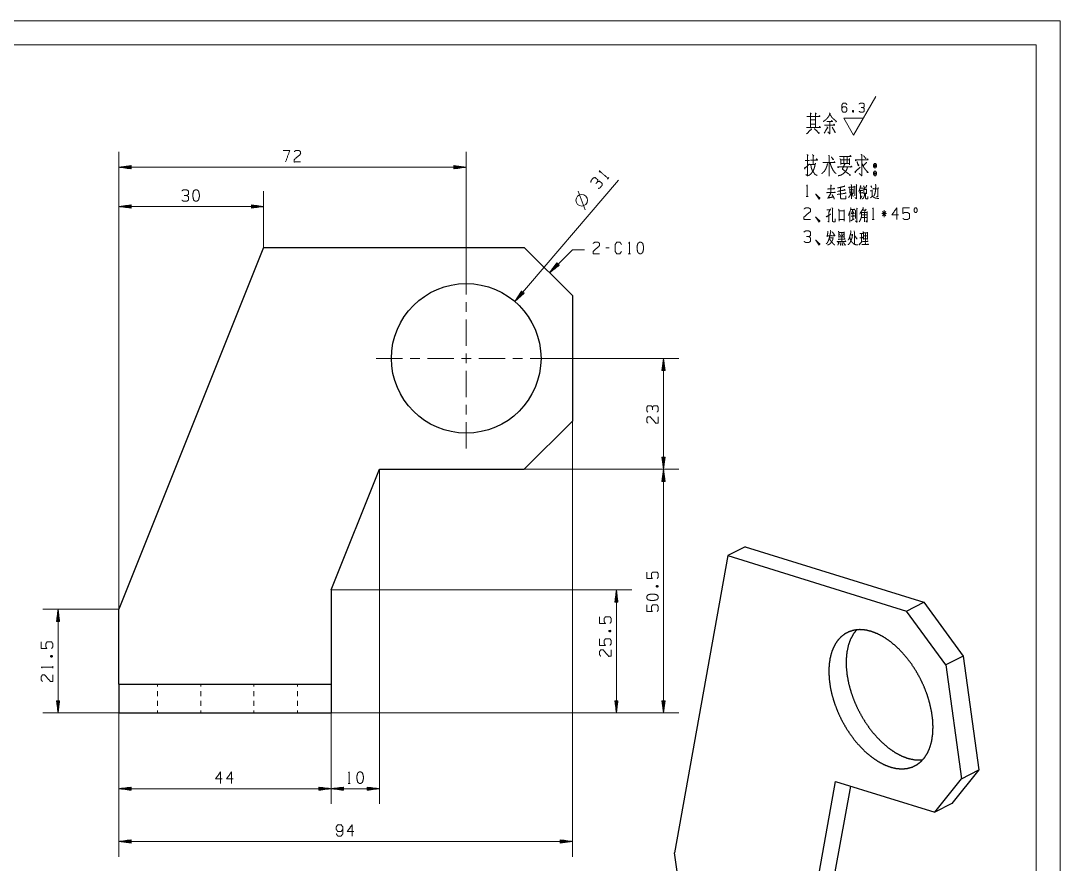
# Model space of a CAD drawing. Header units: millimetres. Extents: x 0 to 420, y 0 to 297.
# Drawn here: x 204.6 to 420, y 122.2 to 297 of the extents above; entities that cross this region are included whole.
import ezdxf

# ---------------------------------------------------------------- set-up
doc = ezdxf.new("R2010")
doc.units = ezdxf.units.MM
doc.layers.add('101', color=7, linetype='Continuous', true_color=0xffffff)

msp = doc.modelspace()

# ---------------------------------------------------------------- linework, layer by layer
at = {"layer": '101', "color": 133, "linetype": 'Continuous', "lineweight": 18}
for p, q in [((420, 297), (0, 297)), ((420, 0), (420, 297)), ((415, 292), (25, 292)), ((415, 5), (415, 292))]:
    msp.add_line(p, q, dxfattribs=at)
at = {"layer": '101', "color": 43, "linetype": 'Continuous', "lineweight": 18}
for p, q in [((377.18, 273.32), (381.79, 281.32)), ((377, 278.41), (377.12, 278.08)), ((375.16, 276.82), (379.2, 276.82)), ((377.18, 273.32), (375.16, 276.82))]:
    msp.add_line(p, q, dxfattribs=at)
at = {"layer": '101', "color": 22, "linetype": 'Continuous', "lineweight": 18}
for p, q in [((224.89, 175.03), (224.89, 269.81)), ((296.89, 245.71), (296.89, 269.81)), ((227.43, 266.97), (224.89, 266.64)), ((224.89, 266.64), (227.43, 266.3)), ((224.89, 266.64), (296.89, 266.64)), ((227.43, 266.66), (225.09, 266.66)), ((227.43, 266.61), (225.09, 266.61)), ((227.43, 266.71), (225.47, 266.71)), ((227.43, 266.56), (225.47, 266.56)), ((227.43, 266.76), (225.86, 266.76)), ((227.43, 266.51), (225.86, 266.51)), ((227.43, 266.81), (226.24, 266.81)), ((227.43, 266.46), (226.24, 266.46)), ((227.43, 266.87), (226.63, 266.87)), ((227.43, 266.41), (226.63, 266.41)), ((227.43, 266.92), (227.02, 266.92)), ((227.43, 266.36), (227.02, 266.36)), ((227.43, 266.97), (227.4, 266.97)), ((227.43, 266.97), (227.4, 266.97)), ((227.43, 266.31), (227.4, 266.31)), ((227.43, 266.31), (227.4, 266.31)), ((227.43, 266.3), (227.43, 266.97)), ((296.89, 266.64), (294.35, 266.97)), ((294.35, 266.97), (294.35, 266.3)), ((294.35, 266.97), (294.38, 266.97)), ((294.35, 266.97), (294.38, 266.97)), ((294.35, 266.92), (294.77, 266.92)), ((294.35, 266.87), (295.16, 266.87)), ((294.35, 266.81), (295.54, 266.81)), ((294.35, 266.76), (295.93, 266.76)), ((294.35, 266.71), (296.31, 266.71)), ((294.35, 266.66), (296.7, 266.66)), ((294.35, 266.3), (296.89, 266.64)), ((294.35, 266.61), (296.7, 266.61)), ((294.35, 266.56), (296.31, 266.56)), ((294.35, 266.51), (295.93, 266.51)), ((294.35, 266.46), (295.54, 266.46)), ((294.35, 266.41), (295.16, 266.41)), ((294.35, 266.36), (294.77, 266.36)), ((294.35, 266.31), (294.38, 266.31)), ((294.35, 266.31), (294.38, 266.31)), ((306.96, 238.82), (328.44, 263.96)), ((224.89, 175.03), (224.89, 261.67)), ((254.89, 250.03), (254.89, 261.67)), ((227.43, 258.83), (224.89, 258.5)), ((227.43, 258.52), (225.09, 258.52)), ((227.43, 258.58), (225.47, 258.58)), ((227.43, 258.63), (225.86, 258.63)), ((227.43, 258.68), (226.24, 258.68)), ((227.43, 258.73), (226.63, 258.73)), ((227.43, 258.78), (227.02, 258.78)), ((227.43, 258.83), (227.4, 258.83)), ((227.43, 258.83), (227.4, 258.83)), ((227.43, 258.16), (227.43, 258.83)), ((252.35, 258.83), (252.38, 258.83)), ((252.35, 258.83), (252.38, 258.83)), ((254.89, 258.5), (252.35, 258.83)), ((252.35, 258.83), (252.35, 258.16)), ((252.35, 258.78), (252.77, 258.78)), ((252.35, 258.73), (253.16, 258.73)), ((252.35, 258.68), (253.54, 258.68)), ((252.35, 258.63), (253.93, 258.63)), ((252.35, 258.58), (254.31, 258.58)), ((252.35, 258.52), (254.7, 258.52)), ((224.89, 258.5), (227.43, 258.16)), ((224.89, 258.5), (254.89, 258.5)), ((227.43, 258.47), (225.09, 258.47)), ((227.43, 258.42), (225.47, 258.42)), ((227.43, 258.37), (225.86, 258.37)), ((227.43, 258.32), (226.24, 258.32)), ((227.43, 258.27), (226.63, 258.27)), ((227.43, 258.22), (227.02, 258.22)), ((227.43, 258.17), (227.4, 258.17)), ((227.43, 258.17), (227.4, 258.17)), ((252.35, 258.16), (254.89, 258.5)), ((252.35, 258.47), (254.7, 258.47)), ((252.35, 258.42), (254.31, 258.42)), ((252.35, 258.37), (253.93, 258.37)), ((252.35, 258.32), (253.54, 258.32)), ((252.35, 258.27), (253.16, 258.27)), ((252.35, 258.22), (252.77, 258.22)), ((252.35, 258.17), (252.38, 258.17)), ((252.35, 258.17), (252.38, 258.17)), ((318.89, 249.53), (314.14, 244.78)), ((318.89, 249.53), (321.43, 249.53)), ((315.7, 246.82), (314.14, 244.78)), ((314.14, 244.78), (316.17, 246.34)), ((315.92, 246.6), (314.26, 244.94)), ((315.96, 246.56), (314.3, 244.9)), ((315.88, 246.63), (314.5, 245.25)), ((315.99, 246.53), (314.6, 245.14)), ((315.85, 246.67), (314.73, 245.56)), ((316.03, 246.49), (314.91, 245.38)), ((315.81, 246.71), (314.97, 245.86)), ((315.78, 246.74), (315.21, 246.17)), ((316.06, 246.45), (315.22, 245.61)), ((315.74, 246.78), (315.44, 246.48)), ((316.1, 246.42), (315.53, 245.85)), ((315.7, 246.81), (315.68, 246.79)), ((315.7, 246.81), (315.68, 246.79)), ((316.17, 246.34), (315.7, 246.82)), ((316.14, 246.38), (315.84, 246.09)), ((316.17, 246.35), (316.15, 246.32)), ((316.17, 246.35), (316.15, 246.32)), ((308.36, 240.97), (306.96, 238.82)), ((306.96, 238.82), (308.87, 240.53)), ((308.59, 240.76), (307.07, 238.98)), ((308.63, 240.73), (307.11, 238.95)), ((308.55, 240.8), (307.28, 239.31)), ((308.67, 240.7), (307.4, 239.21)), ((308.51, 240.83), (307.49, 239.63)), ((308.71, 240.67), (307.68, 239.47)), ((308.48, 240.86), (307.7, 239.96)), ((308.44, 240.9), (307.92, 240.29)), ((308.75, 240.63), (307.97, 239.73)), ((308.4, 240.93), (308.13, 240.61)), ((308.79, 240.6), (308.26, 239.99)), ((308.36, 240.96), (308.34, 240.94)), ((308.36, 240.96), (308.34, 240.94)), ((308.87, 240.53), (308.36, 240.97)), ((308.82, 240.57), (308.55, 240.25)), ((308.86, 240.53), (308.84, 240.51)), ((308.86, 240.53), (308.84, 240.51)), ((315.57, 227.03), (340.95, 227.03)), ((337.77, 227.03), (337.44, 224.49)), ((337.7, 224.49), (337.7, 226.45)), ((337.75, 224.49), (337.75, 226.84)), ((338.11, 224.49), (337.77, 227.03)), ((337.77, 227.03), (337.77, 204.03)), ((337.8, 224.49), (337.8, 226.84)), ((337.85, 224.49), (337.85, 226.45)), ((337.44, 224.49), (337.44, 224.52)), ((337.44, 224.49), (337.44, 224.52)), ((337.44, 224.49), (338.11, 224.49)), ((337.49, 224.49), (337.49, 224.91)), ((337.54, 224.49), (337.54, 225.3)), ((337.6, 224.49), (337.6, 225.68)), ((337.65, 224.49), (337.65, 226.07)), ((337.9, 224.49), (337.9, 226.07)), ((337.95, 224.49), (337.95, 225.68)), ((338, 224.49), (338, 225.3)), ((338.05, 224.49), (338.05, 224.91)), ((338.1, 224.49), (338.1, 224.52)), ((338.1, 224.49), (338.1, 224.52)), ((318.89, 214.03), (318.89, 123.73)), ((337.44, 206.57), (337.77, 204.03)), ((338.11, 206.57), (337.44, 206.57)), ((337.44, 206.57), (337.44, 206.54)), ((337.44, 206.57), (337.44, 206.54)), ((337.49, 206.57), (337.49, 206.15)), ((337.54, 206.57), (337.54, 205.77)), ((337.6, 206.57), (337.6, 205.38)), ((337.65, 206.57), (337.65, 205)), ((337.7, 206.57), (337.7, 204.61)), ((337.75, 206.57), (337.75, 204.23)), ((337.77, 204.03), (338.11, 206.57)), ((337.8, 206.57), (337.8, 204.23)), ((337.85, 206.57), (337.85, 204.61)), ((337.9, 206.57), (337.9, 205)), ((337.95, 206.57), (337.95, 205.38)), ((338, 206.57), (338, 205.77)), ((338.05, 206.57), (338.05, 206.15)), ((338.1, 206.57), (338.1, 206.54)), ((338.1, 206.57), (338.1, 206.54)), ((278.89, 204.03), (278.89, 134.66)), ((308.89, 204.03), (340.95, 204.03)), ((308.89, 204.03), (340.95, 204.03)), ((337.77, 204.03), (337.44, 201.49)), ((337.6, 201.49), (337.6, 202.68)), ((337.65, 201.49), (337.65, 203.07)), ((337.7, 201.49), (337.7, 203.45)), ((337.75, 201.49), (337.75, 203.84)), ((337.77, 153.53), (337.77, 204.03)), ((338.11, 201.49), (337.77, 204.03)), ((337.8, 201.49), (337.8, 203.84)), ((337.85, 201.49), (337.85, 203.45)), ((337.9, 201.49), (337.9, 203.07)), ((337.95, 201.49), (337.95, 202.68)), ((337.44, 201.49), (337.44, 201.52)), ((337.44, 201.49), (337.44, 201.52)), ((337.44, 201.49), (338.11, 201.49)), ((337.49, 201.49), (337.49, 201.91)), ((337.54, 201.49), (337.54, 202.3)), ((338, 201.49), (338, 202.3)), ((338.05, 201.49), (338.05, 201.91)), ((338.1, 201.49), (338.1, 201.52)), ((338.1, 201.49), (338.1, 201.52)), ((268.89, 179.03), (331.18, 179.03)), ((328.01, 179.03), (327.67, 176.49)), ((327.98, 176.49), (327.98, 178.84)), ((328.34, 176.49), (328.01, 179.03)), ((328.01, 179.03), (328.01, 153.53)), ((328.03, 176.49), (328.03, 178.84)), ((327.73, 176.49), (327.73, 176.91)), ((327.78, 176.49), (327.78, 177.3)), ((327.83, 176.49), (327.83, 177.68)), ((327.88, 176.49), (327.88, 178.07)), ((327.93, 176.49), (327.93, 178.45)), ((328.08, 176.49), (328.08, 178.45)), ((328.14, 176.49), (328.14, 178.07)), ((328.19, 176.49), (328.19, 177.68)), ((328.24, 176.49), (328.24, 177.3)), ((328.29, 176.49), (328.29, 176.91)), ((224.89, 175.03), (209.1, 175.03)), ((212.28, 175.03), (211.94, 172.49)), ((212.25, 172.49), (212.25, 174.84)), ((212.28, 175.03), (212.28, 153.53)), ((212.61, 172.49), (212.28, 175.03)), ((212.3, 172.49), (212.3, 174.84)), ((327.67, 176.49), (328.34, 176.49)), ((327.68, 176.49), (327.68, 176.52)), ((327.68, 176.49), (327.68, 176.52)), ((328.34, 176.49), (328.34, 176.52)), ((328.34, 176.49), (328.34, 176.52)), ((211.94, 172.49), (212.61, 172.49)), ((211.95, 172.49), (211.95, 172.52)), ((211.95, 172.49), (211.95, 172.52)), ((212, 172.49), (212, 172.91)), ((212.05, 172.49), (212.05, 173.3)), ((212.1, 172.49), (212.1, 173.68)), ((212.15, 172.49), (212.15, 174.07)), ((212.2, 172.49), (212.2, 174.45)), ((212.35, 172.49), (212.35, 174.45)), ((212.4, 172.49), (212.4, 174.07)), ((212.45, 172.49), (212.45, 173.68)), ((212.5, 172.49), (212.5, 173.3)), ((212.56, 172.49), (212.56, 172.91)), ((212.61, 172.49), (212.61, 172.52)), ((212.61, 172.49), (212.61, 172.52)), ((224.89, 164.53), (224.89, 134.66)), ((224.89, 164.53), (224.89, 123.73)), ((268.89, 164.53), (268.89, 134.66)), ((268.89, 164.53), (268.89, 134.66)), ((212.61, 156.07), (211.94, 156.07)), ((211.94, 156.07), (212.28, 153.53)), ((211.95, 156.07), (211.95, 156.04)), ((211.95, 156.07), (211.95, 156.04)), ((212, 156.07), (212, 155.65)), ((212.05, 156.07), (212.05, 155.27)), ((212.1, 156.07), (212.1, 154.88)), ((212.15, 156.07), (212.15, 154.5)), ((212.2, 156.07), (212.2, 154.11)), ((212.25, 156.07), (212.25, 153.73)), ((212.28, 153.53), (212.61, 156.07)), ((212.3, 156.07), (212.3, 153.73)), ((212.35, 156.07), (212.35, 154.11)), ((212.4, 156.07), (212.4, 154.5)), ((212.45, 156.07), (212.45, 154.88)), ((212.5, 156.07), (212.5, 155.27)), ((212.56, 156.07), (212.56, 155.65)), ((212.61, 156.07), (212.61, 156.04)), ((212.61, 156.07), (212.61, 156.04)), ((328.34, 156.07), (327.67, 156.07)), ((327.67, 156.07), (328.01, 153.53)), ((327.68, 156.07), (327.68, 156.04)), ((327.68, 156.07), (327.68, 156.04)), ((327.73, 156.07), (327.73, 155.65)), ((327.78, 156.07), (327.78, 155.27)), ((327.83, 156.07), (327.83, 154.88)), ((327.88, 156.07), (327.88, 154.5)), ((327.93, 156.07), (327.93, 154.11)), ((327.98, 156.07), (327.98, 153.73)), ((328.01, 153.53), (328.34, 156.07)), ((328.03, 156.07), (328.03, 153.73)), ((328.08, 156.07), (328.08, 154.11)), ((328.14, 156.07), (328.14, 154.5)), ((328.19, 156.07), (328.19, 154.88)), ((328.24, 156.07), (328.24, 155.27)), ((328.29, 156.07), (328.29, 155.65)), ((328.34, 156.07), (328.34, 156.04)), ((328.34, 156.07), (328.34, 156.04)), ((338.11, 156.07), (337.44, 156.07)), ((337.44, 156.07), (337.77, 153.53)), ((337.44, 156.07), (337.44, 156.04)), ((337.44, 156.07), (337.44, 156.04)), ((337.49, 156.07), (337.49, 155.65)), ((337.54, 156.07), (337.54, 155.27)), ((337.6, 156.07), (337.6, 154.88)), ((337.65, 156.07), (337.65, 154.5)), ((337.7, 156.07), (337.7, 154.11)), ((337.75, 156.07), (337.75, 153.73)), ((337.77, 153.53), (338.11, 156.07)), ((337.8, 156.07), (337.8, 153.73)), ((337.85, 156.07), (337.85, 154.11)), ((337.9, 156.07), (337.9, 154.5)), ((337.95, 156.07), (337.95, 154.88)), ((338, 156.07), (338, 155.27)), ((338.05, 156.07), (338.05, 155.65)), ((338.1, 156.07), (338.1, 156.04)), ((338.1, 156.07), (338.1, 156.04)), ((224.89, 153.53), (209.1, 153.53)), ((268.89, 153.53), (340.95, 153.53)), ((268.89, 153.53), (331.18, 153.53)), ((227.43, 138.17), (224.89, 137.83)), ((227.43, 137.91), (225.47, 137.91)), ((227.43, 137.96), (225.86, 137.96)), ((227.43, 138.01), (226.24, 138.01)), ((227.43, 138.06), (226.63, 138.06)), ((227.43, 138.11), (227.02, 138.11)), ((227.43, 138.16), (227.4, 138.16)), ((227.43, 138.16), (227.4, 138.16)), ((227.43, 137.5), (227.43, 138.17)), ((268.89, 137.83), (266.35, 138.17)), ((266.35, 138.17), (266.35, 137.5)), ((266.35, 138.16), (266.38, 138.16)), ((266.35, 138.16), (266.38, 138.16)), ((266.35, 138.11), (266.77, 138.11)), ((266.35, 138.06), (267.16, 138.06)), ((266.35, 138.01), (267.54, 138.01)), ((266.35, 137.96), (267.93, 137.96)), ((266.35, 137.91), (268.31, 137.91)), ((271.43, 138.17), (268.89, 137.83)), ((271.43, 137.91), (269.47, 137.91)), ((271.43, 137.96), (269.86, 137.96)), ((271.43, 138.01), (270.24, 138.01)), ((271.43, 138.06), (270.63, 138.06)), ((271.43, 138.11), (271.02, 138.11)), ((271.43, 138.16), (271.4, 138.16)), ((271.43, 138.16), (271.4, 138.16)), ((271.43, 137.5), (271.43, 138.17)), ((276.35, 138.17), (276.35, 137.5)), ((278.89, 137.83), (276.35, 138.17)), ((276.35, 138.16), (276.38, 138.16)), ((276.35, 138.16), (276.38, 138.16)), ((276.35, 138.11), (276.77, 138.11)), ((276.35, 138.06), (277.16, 138.06)), ((276.35, 138.01), (277.54, 138.01)), ((276.35, 137.96), (277.93, 137.96)), ((276.35, 137.91), (278.31, 137.91)), ((224.89, 137.83), (227.43, 137.5)), ((224.89, 137.83), (268.89, 137.83)), ((227.43, 137.86), (225.09, 137.86)), ((227.43, 137.81), (225.09, 137.81)), ((227.43, 137.76), (225.47, 137.76)), ((227.43, 137.71), (225.86, 137.71)), ((227.43, 137.66), (226.24, 137.66)), ((227.43, 137.6), (226.63, 137.6)), ((227.43, 137.55), (227.02, 137.55)), ((227.43, 137.5), (227.4, 137.5)), ((227.43, 137.5), (227.4, 137.5)), ((266.35, 137.86), (268.7, 137.86)), ((266.35, 137.5), (268.89, 137.83)), ((266.35, 137.81), (268.7, 137.81)), ((266.35, 137.76), (268.31, 137.76)), ((266.35, 137.71), (267.93, 137.71)), ((266.35, 137.66), (267.54, 137.66)), ((266.35, 137.6), (267.16, 137.6)), ((266.35, 137.55), (266.77, 137.55)), ((266.35, 137.5), (266.38, 137.5)), ((266.35, 137.5), (266.38, 137.5)), ((268.89, 137.83), (278.89, 137.83)), ((268.89, 137.83), (271.43, 137.5)), ((271.43, 137.86), (269.09, 137.86)), ((271.43, 137.81), (269.09, 137.81)), ((271.43, 137.76), (269.47, 137.76)), ((271.43, 137.71), (269.86, 137.71)), ((271.43, 137.66), (270.24, 137.66)), ((271.43, 137.6), (270.63, 137.6)), ((271.43, 137.55), (271.02, 137.55)), ((271.43, 137.5), (271.4, 137.5)), ((271.43, 137.5), (271.4, 137.5)), ((276.35, 137.86), (278.7, 137.86)), ((276.35, 137.5), (278.89, 137.83)), ((276.35, 137.81), (278.7, 137.81)), ((276.35, 137.76), (278.31, 137.76)), ((276.35, 137.71), (277.93, 137.71)), ((276.35, 137.66), (277.54, 137.66)), ((276.35, 137.6), (277.16, 137.6)), ((276.35, 137.55), (276.77, 137.55)), ((276.35, 137.5), (276.38, 137.5)), ((276.35, 137.5), (276.38, 137.5)), ((227.43, 127.24), (224.89, 126.91)), ((227.43, 127.13), (226.63, 127.13)), ((227.43, 127.19), (227.02, 127.19)), ((227.43, 127.24), (227.4, 127.24)), ((227.43, 127.24), (227.4, 127.24)), ((227.43, 126.57), (227.43, 127.24)), ((318.89, 126.91), (316.35, 127.24)), ((316.35, 127.24), (316.38, 127.24)), ((316.35, 127.24), (316.35, 126.57)), ((316.35, 127.24), (316.38, 127.24)), ((316.35, 127.19), (316.77, 127.19)), ((316.35, 127.13), (317.16, 127.13)), ((224.89, 126.91), (227.43, 126.57)), ((318.89, 126.91), (224.89, 126.91)), ((227.43, 126.93), (225.09, 126.93)), ((227.43, 126.88), (225.09, 126.88)), ((227.43, 126.98), (225.47, 126.98)), ((227.43, 126.83), (225.47, 126.83)), ((227.43, 127.03), (225.86, 127.03)), ((227.43, 126.78), (225.86, 126.78)), ((227.43, 127.08), (226.24, 127.08)), ((227.43, 126.73), (226.24, 126.73)), ((227.43, 126.68), (226.63, 126.68)), ((227.43, 126.63), (227.02, 126.63)), ((227.43, 126.58), (227.4, 126.58)), ((227.43, 126.58), (227.4, 126.58)), ((316.35, 127.08), (317.54, 127.08)), ((316.35, 127.03), (317.93, 127.03)), ((316.35, 126.98), (318.31, 126.98)), ((316.35, 126.93), (318.7, 126.93)), ((316.35, 126.57), (318.89, 126.91)), ((316.35, 126.88), (318.7, 126.88)), ((316.35, 126.83), (318.31, 126.83)), ((316.35, 126.78), (317.93, 126.78)), ((316.35, 126.73), (317.54, 126.73)), ((316.35, 126.68), (317.16, 126.68)), ((316.35, 126.63), (316.77, 126.63)), ((316.35, 126.58), (316.38, 126.58)), ((316.35, 126.58), (316.38, 126.58))]:
    msp.add_line(p, q, dxfattribs=at)
at = {"layer": '101', "color": 72, "linetype": 'Continuous', "lineweight": 18}
for p, q in [((367.15, 268.03), (368.05, 268.03)), ((368.05, 267.24), (369.19, 267.24)), ((326.15, 264.18), (326.42, 264.5)), ((377.72, 263.04), (377.86, 262.89)), ((321.55, 257.81), (320.07, 261.7)), ((376.43, 261.99), (377.1, 262.01)), ((376.79, 261.36), (377.1, 260.59)), ((377.39, 262.69), (377.53, 262.54)), ((377.44, 262.59), (377.44, 260.71)), ((380.61, 261.74), (380.93, 261.74)), ((380.76, 262.81), (380.97, 262.41)), ((367.36, 260.59), (367.79, 260.59)), ((376.43, 257.43), (376.43, 255.25)), ((377, 257.05), (377, 255.78)), ((377.12, 257.48), (377.3, 256.98)), ((377.76, 258.15), (378.01, 258.08)), ((378.87, 256.75), (379.96, 256.75)), ((378.97, 257.73), (379.66, 257.73)), ((379.75, 257.93), (379.42, 257.45)), ((384, 257.03), (383, 257.03)), ((383.83, 257.5), (383.17, 256.55)), ((383.17, 257.5), (383.84, 256.55)), ((383.49, 256.3), (383.49, 257.73)), ((376.63, 255.53), (377.28, 255.95)), ((378.83, 256.2), (379.95, 256.2)), ((381.02, 255.83), (381.44, 255.83)), ((374.16, 253.11), (375.25, 253.11)), ((374.17, 252.21), (375.25, 252.21)), ((374.24, 252.84), (374.44, 252.41)), ((374.72, 253.01), (374.72, 251.26)), ((375.07, 252.84), (374.9, 252.41)), ((375.25, 253.24), (375.25, 252.01)), ((376.5, 252.61), (376.93, 252.61)), ((378.78, 252.89), (378.78, 251.06)), ((379.22, 252.41), (380, 252.41)), ((326.48, 249.92), (325.81, 249.92)), ((372.21, 251.99), (372.89, 251.99)), ((330.48, 248.72), (330.91, 248.72)), ((336.23, 179.7), (336.66, 179.86)), ((326.47, 170.42), (326.89, 170.58)), ((210.73, 165.2), (211.16, 165.36)), ((211.18, 162.8), (211.18, 163.23)), ((272.41, 138.93), (272.84, 138.93))]:
    msp.add_line(p, q, dxfattribs=at)
at = {"layer": '101', "color": 252, "linetype": 'Continuous', "lineweight": 25}
for p, q in [((254.89, 250.03), (224.89, 175.03)), ((254.89, 250.03), (308.89, 250.03)), ((318.89, 240.03), (308.89, 250.03)), ((318.89, 240.03), (318.89, 214.03)), ((308.89, 204.03), (318.89, 214.03)), ((268.89, 179.03), (278.89, 204.03)), ((278.89, 204.03), (308.89, 204.03)), ((354.72, 187.98), (351.14, 186.16)), ((354.72, 187.98), (391.73, 176.48)), ((351.14, 186.16), (340.08, 124.54)), ((351.14, 186.16), (388.15, 174.66)), ((268.89, 179.03), (268.89, 164.53)), ((224.89, 164.53), (224.89, 175.03)), ((388.15, 174.66), (391.73, 176.48)), ((396.27, 163.47), (388.15, 174.66)), ((391.73, 176.48), (399.86, 165.29)), ((399.86, 165.29), (396.27, 163.47)), ((399.86, 165.29), (403.16, 141.71)), ((396.27, 163.47), (399.57, 139.89)), ((224.89, 159.53), (224.89, 153.53)), ((224.89, 159.53), (268.89, 159.53)), ((268.89, 159.53), (268.89, 153.53)), ((224.89, 153.53), (268.89, 153.53)), ((403.16, 141.71), (397.57, 134.77)), ((399.57, 139.89), (403.16, 141.71)), ((369.74, 118.8), (373.42, 139.34)), ((376.51, 138.38), (373.32, 120.62)), ((373.42, 139.34), (393.98, 132.95)), ((393.98, 132.95), (399.57, 139.89)), ((397.57, 134.77), (393.98, 132.95)), ((341.42, 115.02), (340.08, 124.54))]:
    msp.add_line(p, q, dxfattribs=at)
at = {"layer": '101', "color": 151, "linetype": 'Continuous', "lineweight": 18}
for p, q in [((296.89, 240.26), (296.89, 245.71)), ((296.89, 236.66), (296.89, 238.67)), ((296.89, 229.62), (296.89, 235.07)), ((283.67, 227.03), (278.22, 227.03)), ((287.26, 227.03), (285.26, 227.03)), ((294.3, 227.03), (288.85, 227.03)), ((295.89, 227.03), (297.9, 227.03)), ((296.89, 226.03), (296.89, 228.04)), ((299.48, 227.03), (304.94, 227.03)), ((306.52, 227.03), (308.53, 227.03)), ((310.12, 227.03), (315.57, 227.03)), ((296.89, 224.44), (296.89, 218.99)), ((296.89, 217.4), (296.89, 215.4)), ((296.89, 213.81), (296.89, 208.36))]:
    msp.add_line(p, q, dxfattribs=at)
at = {"layer": '101', "color": 53, "linetype": 'Continuous', "lineweight": 18}
for p, q in [((232.89, 159.53), (232.89, 159.03)), ((241.89, 159.53), (241.89, 159.03)), ((252.89, 159.53), (252.89, 159.03)), ((261.89, 159.53), (261.89, 159.03)), ((232.89, 158.03), (232.89, 157.03)), ((241.89, 158.03), (241.89, 157.03)), ((252.89, 158.03), (252.89, 157.03)), ((261.89, 158.03), (261.89, 157.03)), ((232.89, 156.03), (232.89, 155.03)), ((241.89, 156.03), (241.89, 155.03)), ((252.89, 156.03), (252.89, 155.03)), ((261.89, 156.03), (261.89, 155.03)), ((232.89, 154.03), (232.89, 153.53)), ((241.89, 154.03), (241.89, 153.53)), ((252.89, 154.03), (252.89, 153.53)), ((261.89, 154.03), (261.89, 153.53))]:
    msp.add_line(p, q, dxfattribs=at)
at = {"layer": '101', "color": 72, "linetype": 'Continuous', "lineweight": 18}
msp.add_circle((320.82, 259.79), 1.2, dxfattribs=at)
at = {"layer": '101', "color": 252, "linetype": 'Continuous', "lineweight": 25}
msp.add_circle((296.89, 227.03), 15.5, dxfattribs=at)
at = {"layer": '101', "color": 72, "linetype": 'Continuous', "lineweight": 18}
for points, knots in [([(368.22, 277.89), (368.4, 277.74), (368.24, 277.59), (368.24, 277.89), (368.24, 274.89), (368.24, 277.17), (367.47, 277.17), (370.2, 277.17), (369.28, 277.17), (369.28, 277.85), (369.28, 274.89), (369.28, 276.46), (368.22, 276.46), (368.22, 275.6), (369.28, 275.6), (369.28, 274.89), (367.42, 274.89), (370.28, 274.89), (370.15, 275.07), (370.02, 274.89)], [0, 0, 0.009718, 0.01862, 0.030836, 0.152989, 0.24613, 0.277436, 0.388627, 0.42641, 0.453895, 0.57452, 0.63865, 0.681832, 0.71695, 0.760132, 0.789143, 0.86471, 0.981299, 0.99065, 1, 1]), ([(369.3, 277.66), (369.44, 277.77), (369.28, 277.89)], [0, 0, 0.471558, 1, 1]), ([(369.97, 277.17), (370.1, 277.36), (370.18, 277.17)], [0, 0, 0.52994, 1, 1]), ([(372.19, 277.89), (372.35, 277.74), (372.27, 277.77), (372.11, 277.32), (371.84, 276.95), (371.52, 276.61), (371.23, 276.35), (370.86, 276.12)], [0, 0, 0.08631, 0.121021, 0.309424, 0.490702, 0.673781, 0.828672, 1, 1]), ([(371.63, 276.12), (372.82, 276.12), (372.64, 276.31), (372.51, 276.12)], [0, 0, 0.707412, 0.863837, 1, 1]), ([(372.24, 276.12), (372.24, 273.54), (371.87, 273.95)], [0, 0, 0.823414, 1, 1]), ([(372.24, 277.66), (372.45, 277.36), (372.64, 276.99), (373.01, 276.65), (373.46, 276.27), (373.59, 276.16), (373.62, 276.16), (373.51, 276.01)], [0, 0, 0.162721, 0.348034, 0.570221, 0.829896, 0.906903, 0.918639, 1, 1]), ([(368.35, 274.66), (368.45, 274.47), (368.43, 274.55), (367.42, 273.54)], [0, 0, 0.125, 0.171154, 1, 1]), ([(369.04, 274.66), (370.02, 273.69), (370.02, 273.87), (369.97, 273.54)], [0, 0, 0.723289, 0.821345, 1, 1]), ([(371.63, 275.04), (371.87, 274.77), (371.82, 274.89), (371.07, 273.72)], [0, 0, 0.19089, 0.25782, 1, 1]), ([(371.15, 275.37), (373.25, 275.37), (373.12, 275.6), (372.98, 275.3)], [0, 0, 0.780476, 0.87779, 1, 1]), ([(372.74, 274.96), (373.35, 273.87), (373.38, 274.02), (373.33, 273.8)], [0, 0, 0.764773, 0.85821, 1, 1]), ([(259.45, 267.73), (260.3, 270.1), (258.95, 270.1)], [0, 0, 0.652472, 1, 1]), ([(261.23, 269.88), (261.55, 270.1), (262.24, 270.1), (262.57, 269.88), (262.57, 269.4), (261.21, 268.2), (261.23, 267.73), (262.57, 267.73)], [0, 0, 0.069694, 0.192978, 0.265273, 0.350228, 0.674739, 0.759753, 1, 1]), ([(378.72, 269.34), (378.93, 269.08), (378.85, 269.23), (378.85, 264.88), (378.35, 265.33)], [0, 0, 0.061001, 0.091689, 0.877915, 1, 1]), ([(366.99, 266.56), (367.07, 266.23), (367.02, 266.41), (368.05, 267.31)], [0, 0, 0.181314, 0.283201, 1, 1]), ([(367.55, 269.26), (367.76, 269.04), (367.65, 269.19), (367.65, 264.84), (367.28, 265.14)], [0, 0, 0.058123, 0.092657, 0.910297, 1, 1]), ([(369.27, 267.5), (369.16, 266.98), (369.06, 266.56), (368.93, 266.23), (368.77, 265.85), (368.5, 265.48), (368.24, 265.18), (367.81, 264.88)], [0, 0, 0.172181, 0.309102, 0.425675, 0.556623, 0.704264, 0.832974, 1, 1]), ([(368.26, 268.14), (369.67, 268.14), (369.54, 268.4), (369.4, 268.18)], [0, 0, 0.716786, 0.866795, 1, 1]), ([(368.66, 269.26), (368.9, 269.04), (368.77, 269.11), (368.77, 267.28)], [0, 0, 0.1415, 0.207222, 1, 1]), ([(371.78, 267.43), (371.65, 266.9), (371.41, 266.3), (371.15, 265.85), (370.56, 265.29)], [0, 0, 0.214892, 0.47114, 0.678415, 1, 1]), ([(371.97, 269.11), (372.21, 269), (372.1, 269.04), (372.1, 264.8), (372.1, 267.61), (370.83, 267.61), (373.32, 267.61), (373.19, 267.8), (373.14, 267.61)], [0, 0, 0.022712, 0.032395, 0.397207, 0.63934, 0.7489, 0.963455, 0.983225, 1, 1]), ([(372.34, 267.46), (372.45, 267.05), (372.66, 266.53), (372.92, 266.04), (373.22, 265.59), (373.53, 265.36)], [0, 0, 0.172226, 0.401183, 0.625583, 0.842426, 1, 1]), ([(372.58, 268.81), (372.95, 268.18), (373.03, 268.33), (372.84, 268.4)], [0, 0, 0.665981, 0.819264, 1, 1]), ([(374.22, 268.89), (376.63, 268.89), (376.5, 269.08), (376.34, 268.89)], [0, 0, 0.835367, 0.914865, 1, 1]), ([(374.35, 268.4), (374.56, 268.21), (374.56, 267.24), (374.56, 267.43), (376.34, 267.43), (376.34, 267.16), (376.34, 268.48), (376.34, 268.18), (374.48, 268.18), (375.15, 268.18), (375.15, 268.85), (375.15, 267.43), (375.81, 267.43), (375.81, 268.81)], [0, 0, 0.024059, 0.106925, 0.122861, 0.273835, 0.296144, 0.407695, 0.433194, 0.590927, 0.647261, 0.70463, 0.825742, 0.882076, 1, 1]), ([(375.2, 267.31), (375.38, 267.16), (375.3, 267.24), (374.85, 266.26), (376.44, 265.03), (376.5, 265.14), (376.39, 264.84)], [0, 0, 0.061505, 0.089679, 0.366516, 0.88594, 0.917993, 1, 1]), ([(377.74, 268.14), (377.61, 267.99), (377.53, 268.18), (380.18, 268.18), (380.1, 268.36), (379.99, 268.18)], [0, 0, 0.057624, 0.116249, 0.879372, 0.937997, 1, 1]), ([(377.9, 267.8), (378.16, 266.94), (378.29, 267.05), (378.11, 267.24)], [0, 0, 0.673391, 0.803124, 1, 1]), ([(379.89, 267.65), (379.17, 266.9), (378.9, 267.46), (379.17, 266.83), (379.41, 266.45), (379.67, 266.11), (380.12, 265.59), (380.18, 265.59), (379.99, 265.51)], [0, 0, 0.248762, 0.397965, 0.56362, 0.670266, 0.773238, 0.939259, 0.951976, 1, 1]), ([(379.25, 269.04), (379.73, 268.4), (379.75, 268.51), (379.54, 268.55)], [0, 0, 0.706417, 0.808952, 1, 1]), ([(381.74, 267.43), (381.5, 267.43), (381.29, 267.13), (381.29, 266.79), (381.5, 266.49), (381.74, 266.49), (381.95, 266.79), (381.95, 267.13), (381.74, 267.43)], [0, 0, 0.091013, 0.231145, 0.359868, 0.5, 0.591013, 0.731145, 0.859868, 1, 1]), ([(324.54, 265.64), (324.48, 265.88), (326.29, 264.34)], [0, 0, 0.09349, 1, 1]), ([(368.32, 267.09), (368.37, 266.83), (368.42, 266.53), (368.53, 266.19), (368.69, 265.85), (369.19, 265.14), (369.62, 264.95)], [0, 0, 0.101605, 0.217186, 0.351415, 0.492965, 0.824034, 1, 1]), ([(374.14, 266.71), (374.01, 266.56), (373.87, 266.71), (376.84, 266.71), (376.68, 266.9), (376.55, 266.64)], [0, 0, 0.051205, 0.102403, 0.861895, 0.924783, 1, 1]), ([(375.89, 266.6), (375.81, 266.3), (375.57, 265.81), (375.07, 265.33), (374.59, 265.03), (374.01, 264.88)], [0, 0, 0.114098, 0.313642, 0.571354, 0.778588, 1, 1]), ([(377.69, 265.89), (377.55, 265.55), (377.42, 265.66), (378.56, 266.64)], [0, 0, 0.178053, 0.26342, 1, 1]), ([(381.95, 265.51), (381.74, 265.85), (381.5, 265.85), (381.29, 265.51), (381.29, 265.21), (381.5, 264.88), (381.74, 264.88), (381.95, 265.21), (381.95, 265.51)], [0, 0, 0.149199, 0.238514, 0.387714, 0.5, 0.649199, 0.738514, 0.887714, 1, 1]), ([(381.5, 266.79), (381.74, 266.79), (381.5, 267.13), (381.5, 266.79)], [0, 0, 0.241169, 0.658908, 1, 1]), ([(381.5, 265.51), (381.5, 265.21), (381.74, 265.21)], [0, 0, 0.556971, 1, 1]), ([(381.74, 266.79), (381.74, 267.13), (381.5, 267.13)], [0, 0, 0.585806, 1, 1]), ([(381.74, 265.51), (381.5, 265.51), (381.74, 265.21), (381.74, 265.51)], [0, 0, 0.258827, 0.674606, 1, 1]), ([(324.11, 263.64), (324.16, 264.04), (323.61, 264.52), (323.22, 264.41), (322.77, 263.88), (322.72, 263.48)], [0, 0, 0.153876, 0.429856, 0.58373, 0.846132, 1, 1]), ([(324.2, 262.24), (324.58, 262.34), (325.03, 262.86), (325.07, 263.27), (324.52, 263.74), (324.11, 263.64), (323.78, 263.25)], [0, 0, 0.124117, 0.343682, 0.472442, 0.703375, 0.836732, 1, 1]), ([(367.43, 262.76), (367.57, 262.96), (367.57, 260.59)], [0, 0, 0.093484, 1, 1]), ([(372.44, 262.99), (372.57, 262.81), (372.48, 262.89), (372.48, 261.41), (371.61, 261.41), (373.36, 261.41), (373.28, 261.51), (373.17, 261.39)], [0, 0, 0.045422, 0.069988, 0.38259, 0.566135, 0.936975, 0.965255, 1, 1]), ([(376.68, 263.06), (376.75, 262.94), (376.75, 260.09)], [0, 0, 0.047969, 1, 1]), ([(377.79, 262.94), (377.79, 260.09), (377.47, 260.34)], [0, 0, 0.875677, 1, 1]), ([(378.58, 262.89), (378.73, 262.71), (378.66, 262.79), (378.28, 261.59), (378.53, 262.34), (379.06, 262.34)], [0, 0, 0.077467, 0.112954, 0.545466, 0.817405, 1, 1]), ([(379.82, 262.91), (379.91, 262.76), (379.88, 262.84), (379.66, 262.31)], [0, 0, 0.211476, 0.312205, 1, 1]), ([(381.66, 263.06), (381.8, 262.91), (381.76, 262.56), (381.73, 262.09), (381.66, 261.41), (381.52, 260.91), (381.36, 260.64)], [0, 0, 0.08083, 0.218769, 0.405538, 0.671674, 0.875423, 1, 1]), ([(238.96, 260.79), (239.3, 261.02), (239.3, 261.74), (238.96, 261.97), (238.27, 261.97), (237.93, 261.74)], [0, 0, 0.153872, 0.429851, 0.583723, 0.846122, 1, 1]), ([(237.95, 259.82), (238.27, 259.59), (238.96, 259.59), (239.3, 259.82), (239.3, 260.54), (238.96, 260.79), (238.45, 260.79)], [0, 0, 0.124124, 0.343691, 0.472446, 0.703377, 0.836727, 1, 1]), ([(241.06, 259.59), (241.4, 259.84), (241.57, 260.54), (241.57, 261.02), (241.4, 261.74), (241.06, 261.97), (240.72, 261.97), (240.39, 261.74), (240.21, 261.02), (240.23, 260.54), (240.39, 259.84), (240.72, 259.59), (241.06, 259.59)], [0, 0, 0.067526, 0.183973, 0.260583, 0.380942, 0.446142, 0.500305, 0.565505, 0.685864, 0.762528, 0.878311, 0.945837, 1, 1]), ([(369.44, 260.86), (370.04, 260.24), (369.9, 260.24), (369.3, 261.09), (370.04, 260.01), (370.2, 260.24), (369.3, 261.09)], [0, 0, 0.178022, 0.207052, 0.420793, 0.68903, 0.745607, 1, 1]), ([(371.74, 261.39), (371.67, 261.31), (371.61, 261.41)], [0, 0, 0.476598, 1, 1]), ([(372.44, 261.26), (371.9, 260.24), (371.74, 260.24), (372.99, 260.49), (372.71, 261.01), (373.15, 260.19), (373.17, 260.34), (373.13, 260.01)], [0, 0, 0.252057, 0.286556, 0.564055, 0.693379, 0.896345, 0.929101, 1, 1]), ([(371.97, 262.19), (371.88, 262.09), (371.83, 262.19), (373.2, 262.19), (373.12, 262.31), (373.05, 262.19)], [0, 0, 0.069434, 0.128322, 0.845627, 0.925275, 1, 1]), ([(373.75, 261.01), (375.59, 261.26), (375.52, 261.39), (375.41, 261.26)], [0, 0, 0.857805, 0.924206, 1, 1]), ([(375.23, 262.81), (375.32, 262.64), (375.27, 262.69), (373.84, 262.34), (374.49, 262.49), (374.49, 260.29), (374.53, 260.14), (374.62, 260.11), (375.57, 260.11), (375.57, 260.69)], [0, 0, 0.030685, 0.04209, 0.272769, 0.377785, 0.722121, 0.746243, 0.760619, 0.910004, 1, 1]), ([(373.86, 261.64), (375.43, 261.94), (375.32, 262.01), (375.2, 261.89)], [0, 0, 0.839681, 0.90778, 1, 1]), ([(376.71, 261.76), (376.64, 261.39), (376.61, 261.16), (376.54, 260.96), (376.36, 260.66), (376.27, 260.54), (376.13, 260.36)], [0, 0, 0.246556, 0.39371, 0.530777, 0.755735, 0.854644, 1, 1]), ([(376.31, 262.46), (376.26, 262.34), (376.17, 262.49), (377.25, 262.49), (377.17, 262.64), (377.12, 262.49)], [0, 0, 0.079259, 0.180902, 0.810328, 0.907126, 1, 1]), ([(376.31, 262.21), (376.41, 262.06), (376.41, 261.24)], [0, 0, 0.182136, 1, 1]), ([(377.1, 262.14), (377.1, 261.16), (376.94, 261.31)], [0, 0, 0.81682, 1, 1]), ([(378.32, 261.31), (379.06, 261.31), (378.96, 261.41), (378.87, 261.29)], [0, 0, 0.712987, 0.852992, 1, 1]), ([(378.41, 261.84), (379.04, 261.84), (378.96, 261.96), (378.89, 261.84)], [0, 0, 0.681995, 0.846082, 1, 1]), ([(378.64, 261.81), (378.64, 260.29), (378.55, 260.06), (378.9, 260.69)], [0, 0, 0.613738, 0.711025, 1, 1]), ([(379.45, 261.19), (379.45, 260.91), (379.38, 260.64), (379.27, 260.36), (379.15, 260.19), (378.92, 260.06)], [0, 0, 0.206834, 0.420393, 0.642057, 0.803266, 1, 1]), ([(379.2, 262.24), (379.29, 262.09), (379.29, 261.14), (379.29, 261.26), (379.88, 261.26), (379.88, 261.14), (379.88, 262.19), (379.88, 262.06), (379.27, 262.06)], [0, 0, 0.046632, 0.301103, 0.334589, 0.490815, 0.524302, 0.805554, 0.839035, 1, 1]), ([(379.24, 262.81), (379.47, 262.24), (379.52, 262.31), (379.38, 262.49)], [0, 0, 0.661495, 0.759638, 1, 1]), ([(379.65, 261.19), (379.65, 260.24), (379.72, 260.14), (379.86, 260.09), (380.12, 260.09), (380.12, 260.56)], [0, 0, 0.484061, 0.546475, 0.622886, 0.757975, 1, 1]), ([(381, 261.96), (381, 260.71), (380.98, 260.56), (380.84, 260.44), (380.65, 260.29)], [0, 0, 0.681074, 0.763374, 0.866199, 1, 1]), ([(381.06, 260.69), (381.18, 260.49), (381.36, 260.41), (381.55, 260.31), (381.73, 260.24), (381.92, 260.21), (382.17, 260.19), (382.42, 260.19)], [0, 0, 0.153693, 0.279206, 0.422102, 0.547589, 0.675713, 0.838282, 1, 1]), ([(381.2, 262.31), (381.3, 262.14), (382.22, 262.14)], [0, 0, 0.182104, 1, 1]), ([(382.24, 262.41), (382.19, 260.54), (381.92, 260.59)], [0, 0, 0.874253, 1, 1]), ([(366.9, 257.98), (367.22, 258.2), (367.91, 258.2), (368.25, 257.98), (368.25, 257.5), (366.88, 256.3), (366.9, 255.83), (368.25, 255.83)], [0, 0, 0.069694, 0.192979, 0.265274, 0.350225, 0.674742, 0.759752, 1, 1]), ([(371.51, 256.48), (371.65, 256.28), (371.58, 256.38), (372.44, 256.95)], [0, 0, 0.17408, 0.261114, 1, 1]), ([(371.76, 257.88), (371.72, 257.78), (371.63, 257.83), (372.37, 257.83)], [0, 0, 0.111635, 0.218525, 1, 1]), ([(372.41, 258.05), (372.07, 257.35), (372.07, 255.3), (371.83, 255.43)], [0, 0, 0.250155, 0.910671, 1, 1]), ([(372.69, 258.23), (372.87, 258.03), (372.78, 258.08), (372.78, 255.55), (372.8, 255.43), (372.96, 255.35), (373.36, 255.35), (373.36, 255.93)], [0, 0, 0.063898, 0.088201, 0.692694, 0.722921, 0.765025, 0.862344, 1, 1]), ([(374.08, 257.93), (374.16, 257.6), (374.16, 255.48), (374.16, 255.8), (375.25, 255.8), (375.25, 255.48), (375.25, 257.83), (375.25, 257.58), (374.17, 257.58)], [0, 0, 0.042201, 0.311816, 0.353051, 0.492088, 0.533323, 0.831485, 0.863203, 1, 1]), ([(376.1, 256.65), (376.64, 258.08), (376.56, 258.23), (376.54, 258.25)], [0, 0, 0.881758, 0.982315, 1, 1]), ([(376.68, 256.48), (377.35, 256.48), (377.25, 256.63), (377.17, 256.48)], [0, 0, 0.657711, 0.837607, 1, 1]), ([(377.02, 257.83), (376.75, 257), (377.21, 257.2)], [0, 0, 0.633565, 1, 1]), ([(376.77, 257.88), (377.37, 257.88), (377.3, 258), (377.21, 257.88)], [0, 0, 0.669462, 0.829447, 1, 1]), ([(377.44, 257.78), (377.55, 257.68), (377.55, 256)], [0, 0, 0.080053, 1, 1]), ([(377.88, 258.08), (377.88, 255.23), (377.55, 255.53)], [0, 0, 0.863559, 1, 1]), ([(378.69, 257.43), (378.81, 257.25), (378.81, 256.75), (378.8, 256.53), (378.78, 256.38), (378.73, 256.15), (378.66, 255.93), (378.57, 255.7), (378.48, 255.55), (378.34, 255.33)], [0, 0, 0.095695, 0.318946, 0.419719, 0.487159, 0.590376, 0.69568, 0.803616, 0.881339, 1, 1]), ([(379.12, 258.28), (379.17, 258.08), (378.46, 256.95)], [0, 0, 0.134747, 1, 1]), ([(378.83, 257.25), (380, 257.25), (380, 257.45), (380, 255.25), (379.72, 255.53)], [0, 0, 0.294503, 0.344998, 0.900418, 1, 1]), ([(379.36, 257.23), (379.45, 257.25), (379.45, 255.33)], [0, 0, 0.045524, 1, 1]), ([(381.09, 258), (381.23, 258.2), (381.23, 255.83)], [0, 0, 0.093484, 1, 1]), ([(386.46, 256.78), (385.11, 256.78), (386.12, 258.2), (386.12, 255.83)], [0, 0, 0.245871, 0.565294, 1, 1]), ([(387.37, 256.05), (387.71, 255.83), (388.4, 255.83), (388.73, 256.05), (388.73, 257), (388.4, 257.25), (387.71, 257.25), (387.37, 257.03), (387.37, 258.2), (388.73, 258.2)], [0, 0, 0.062227, 0.168344, 0.230571, 0.376817, 0.441265, 0.547381, 0.609608, 0.790491, 1, 1]), ([(389.93, 257.25), (390.16, 257.25), (390.37, 257.58), (390.37, 257.9), (390.16, 258.23), (389.93, 258.23), (389.7, 257.9), (389.7, 257.58), (389.93, 257.25)], [0, 0, 0.08568, 0.230391, 0.351581, 0.496291, 0.581972, 0.730391, 0.851581, 1, 1]), ([(369.44, 256.1), (370.04, 255.48), (369.9, 255.48), (369.3, 256.33), (370.04, 255.25), (370.2, 255.48), (369.3, 256.33)], [0, 0, 0.178022, 0.207052, 0.420793, 0.68903, 0.745607, 1, 1]), ([(367.91, 252.26), (368.25, 252.49), (368.25, 253.21), (367.91, 253.44), (367.22, 253.44), (366.88, 253.21)], [0, 0, 0.153871, 0.429848, 0.583719, 0.846116, 1, 1]), ([(366.9, 251.29), (367.22, 251.06), (367.91, 251.06), (368.25, 251.29), (368.25, 252.01), (367.91, 252.26), (367.4, 252.26)], [0, 0, 0.124124, 0.343691, 0.472446, 0.703377, 0.836727, 1, 1]), ([(372.34, 253.54), (372.46, 253.36), (372.23, 252.41), (372.16, 252.06), (371.99, 251.51), (371.9, 251.29), (371.79, 251.11), (371.72, 250.94), (371.47, 250.76)], [0, 0, 0.069933, 0.388856, 0.505366, 0.693874, 0.772748, 0.839527, 0.901112, 1, 1]), ([(371.81, 253.36), (371.86, 253.11), (371.67, 252.24)], [0, 0, 0.221868, 1, 1]), ([(372.92, 252.09), (372.89, 251.79), (372.8, 251.51), (372.66, 251.26), (372.46, 250.96), (372.25, 250.76), (372.06, 250.61), (371.74, 250.54)], [0, 0, 0.14387, 0.281448, 0.418246, 0.588512, 0.727371, 0.844331, 1, 1]), ([(371.76, 252.46), (373.29, 252.46), (373.2, 252.66), (373.12, 252.46)], [0, 0, 0.778592, 0.8893, 1, 1]), ([(372.78, 253.26), (373.08, 252.71), (373.12, 252.81)], [0, 0, 0.855256, 1, 1]), ([(374.03, 253.36), (374.14, 253.14), (374.14, 252.06)], [0, 0, 0.187905, 1, 1]), ([(376.96, 252.79), (376.86, 252.06), (376.79, 251.84), (376.75, 251.66), (376.64, 251.49), (376.56, 251.29), (376.5, 251.14), (376.38, 250.94), (376.27, 250.79), (376.04, 250.56)], [0, 0, 0.296651, 0.392144, 0.464426, 0.547269, 0.635792, 0.70021, 0.795421, 0.869799, 1, 1]), ([(376.56, 253.49), (376.64, 253.26), (376.56, 252.94), (376.52, 252.76), (376.45, 252.54), (376.38, 252.29), (376.31, 252.06), (376.26, 251.86), (376.17, 251.71), (376.06, 251.54)], [0, 0, 0.116544, 0.278923, 0.364995, 0.478698, 0.603948, 0.717657, 0.817411, 0.901351, 1, 1]), ([(376.38, 252.14), (376.45, 251.96), (376.5, 251.76), (376.54, 251.59), (376.71, 251.24), (376.8, 251.14), (377.05, 250.89), (377.19, 250.76), (377.37, 250.66), (377.62, 250.59), (377.85, 250.59), (378.02, 250.56)], [0, 0, 0.075189, 0.157619, 0.228742, 0.384948, 0.438119, 0.578248, 0.653429, 0.73434, 0.837339, 0.928876, 1, 1]), ([(377.26, 253.46), (377.33, 253.29), (377.33, 250.76)], [0, 0, 0.069548, 1, 1]), ([(377.3, 252.59), (377.88, 251.79), (377.88, 252.01)], [0, 0, 0.81482, 1, 1]), ([(378.44, 251.99), (379.06, 251.99), (378.99, 252.14), (378.96, 252.01)], [0, 0, 0.676561, 0.857939, 1, 1]), ([(378.46, 252.91), (379.06, 252.91), (378.99, 253.01), (378.96, 252.89)], [0, 0, 0.704227, 0.847763, 1, 1]), ([(379.13, 253.31), (379.22, 253.16), (379.22, 251.66), (379.22, 251.79), (380.03, 251.79), (380.03, 251.66), (380.03, 253.16), (380.03, 253.06), (379.22, 253.06), (379.61, 253.06), (379.61, 250.66), (378.9, 250.66), (380.25, 250.66), (380.16, 250.71), (380.14, 250.76), (380.03, 250.61)], [0, 0, 0.016857, 0.162098, 0.174203, 0.252929, 0.265033, 0.410275, 0.419958, 0.498684, 0.536335, 0.768721, 0.837175, 0.967243, 0.977076, 0.98221, 1, 1]), ([(323.19, 250.87), (323.51, 251.09), (324.2, 251.09), (324.54, 250.87), (324.54, 250.39), (323.18, 249.19), (323.19, 248.72), (324.54, 248.72)], [0, 0, 0.069694, 0.192979, 0.265274, 0.350226, 0.674741, 0.759752, 1, 1]), ([(329.07, 249.19), (328.74, 248.72), (328.08, 248.72), (327.75, 249.19), (327.75, 250.62), (328.08, 251.09), (328.75, 251.09), (329.09, 250.62)], [0, 0, 0.114569, 0.243367, 0.357934, 0.638586, 0.753152, 0.885431, 1, 1]), ([(330.55, 250.89), (330.7, 251.09), (330.7, 248.72)], [0, 0, 0.093488, 1, 1]), ([(333.13, 248.72), (333.47, 248.97), (333.64, 249.67), (333.64, 250.14), (333.47, 250.87), (333.13, 251.09), (332.8, 251.09), (332.46, 250.87), (332.28, 250.14), (332.3, 249.67), (332.46, 248.97), (332.8, 248.72), (333.13, 248.72)], [0, 0, 0.067524, 0.183971, 0.260582, 0.380942, 0.446139, 0.500306, 0.565503, 0.685863, 0.762527, 0.87831, 0.945833, 1, 1]), ([(369.44, 251.34), (370.04, 250.71), (369.9, 250.71), (369.3, 251.56), (370.04, 250.49), (370.2, 250.71), (369.3, 251.56)], [0, 0, 0.178022, 0.207052, 0.420793, 0.68903, 0.745607, 1, 1]), ([(372.23, 251.79), (372.3, 251.64), (372.44, 251.41), (372.55, 251.24), (372.78, 251.01), (372.92, 250.81), (373.12, 250.61), (373.31, 250.54)], [0, 0, 0.098121, 0.255355, 0.376439, 0.566724, 0.711651, 0.876697, 1, 1]), ([(373.94, 251.26), (373.86, 251.16), (373.75, 251.26), (375.55, 251.26), (375.48, 251.39), (375.36, 251.26)], [0, 0, 0.055575, 0.116268, 0.866969, 0.926764, 1, 1]), ([(374, 251.14), (374.1, 251.04), (373.91, 250.46)], [0, 0, 0.193638, 1, 1]), ([(374.16, 251.71), (374.14, 251.61), (374.01, 251.74), (375.41, 251.74), (375.32, 251.86), (375.23, 251.74)], [0, 0, 0.051293, 0.140131, 0.845373, 0.922692, 1, 1]), ([(374.35, 251.06), (374.49, 250.49), (374.58, 250.54), (374.44, 250.69)], [0, 0, 0.65804, 0.770892, 1, 1]), ([(374.76, 251.06), (374.92, 250.46), (374.99, 250.46), (374.86, 250.66)], [0, 0, 0.669907, 0.7462, 1, 1]), ([(375.09, 251.06), (375.43, 250.44), (375.5, 250.49), (375.32, 250.66)], [0, 0, 0.67904, 0.761942, 1, 1]), ([(378.53, 250.79), (378.37, 250.54), (378.3, 250.61), (378.99, 251.31)], [0, 0, 0.214432, 0.289035, 1, 1]), ([(379.13, 251.24), (380.14, 251.24), (380.07, 251.41), (380, 251.26)], [0, 0, 0.739673, 0.878251, 1, 1]), ([(335.48, 216.88), (335.26, 217.21), (334.53, 217.21), (334.31, 216.88), (334.31, 216.19), (334.53, 215.85)], [0, 0, 0.153872, 0.429851, 0.583723, 0.846122, 1, 1]), ([(336.46, 215.87), (336.68, 216.19), (336.68, 216.88), (336.46, 217.21), (335.73, 217.21), (335.48, 216.88), (335.48, 216.36)], [0, 0, 0.124124, 0.343691, 0.472447, 0.703379, 0.836733, 1, 1]), ([(334.53, 213.59), (334.31, 213.91), (334.31, 214.6), (334.53, 214.93), (335.01, 214.93), (336.21, 213.57), (336.68, 213.59), (336.68, 214.93)], [0, 0, 0.069694, 0.192978, 0.265273, 0.350228, 0.674739, 0.759753, 1, 1]), ([(336.46, 181.38), (336.68, 181.71), (336.68, 182.4), (336.46, 182.74), (335.51, 182.74), (335.26, 182.4), (335.26, 181.71), (335.48, 181.38), (334.31, 181.38), (334.31, 182.74)], [0, 0, 0.062227, 0.168342, 0.230571, 0.376815, 0.441267, 0.547382, 0.609609, 0.79049, 1, 1]), ([(336.66, 179.7), (336.66, 179.86), (336.43, 179.95), (336.23, 179.86), (336.23, 179.7), (336.43, 179.61), (336.66, 179.7), (336.23, 179.86)], [0, 0, 0.093981, 0.236789, 0.365957, 0.459938, 0.589106, 0.731915, 1, 1]), ([(336.68, 177.67), (336.43, 178.01), (335.73, 178.18), (335.26, 178.18), (334.53, 178.01), (334.31, 177.67), (334.31, 177.34), (334.53, 177), (335.26, 176.82), (335.73, 176.84), (336.43, 177), (336.68, 177.34), (336.68, 177.67)], [0, 0, 0.067528, 0.183971, 0.260585, 0.380943, 0.446142, 0.500305, 0.565504, 0.685864, 0.76253, 0.878309, 0.945837, 1, 1]), ([(336.46, 174.55), (336.68, 174.88), (336.68, 175.57), (336.46, 175.91), (335.51, 175.91), (335.26, 175.57), (335.26, 174.88), (335.48, 174.55), (334.31, 174.55), (334.31, 175.91)], [0, 0, 0.062229, 0.168345, 0.230571, 0.376815, 0.441265, 0.54738, 0.609609, 0.79049, 1, 1]), ([(326.69, 172.09), (326.92, 172.43), (326.92, 173.12), (326.69, 173.45), (325.74, 173.45), (325.49, 173.12), (325.49, 172.43), (325.72, 172.09), (324.54, 172.09), (324.54, 173.45)], [0, 0, 0.062228, 0.168343, 0.230572, 0.376816, 0.441266, 0.547381, 0.609608, 0.790489, 1, 1]), ([(326.89, 170.42), (326.89, 170.58), (326.67, 170.66), (326.47, 170.58), (326.47, 170.42), (326.67, 170.33), (326.89, 170.42), (326.47, 170.58)], [0, 0, 0.093978, 0.23678, 0.365954, 0.459932, 0.589108, 0.731913, 1, 1]), ([(210.96, 166.88), (211.18, 167.21), (211.18, 167.9), (210.96, 168.24), (210.01, 168.24), (209.76, 167.9), (209.76, 167.21), (209.98, 166.88), (208.81, 166.88), (208.81, 168.24)], [0, 0, 0.062228, 0.168343, 0.230571, 0.376815, 0.441266, 0.547381, 0.609609, 0.79049, 1, 1]), ([(326.69, 167.54), (326.92, 167.88), (326.92, 168.56), (326.69, 168.9), (325.74, 168.9), (325.49, 168.56), (325.49, 167.88), (325.72, 167.54), (324.54, 167.54), (324.54, 168.9)], [0, 0, 0.062228, 0.168344, 0.230572, 0.376816, 0.441264, 0.547381, 0.609609, 0.790489, 1, 1]), ([(324.77, 165.28), (324.54, 165.6), (324.54, 166.29), (324.77, 166.62), (325.24, 166.62), (326.44, 165.26), (326.92, 165.28), (326.92, 166.62)], [0, 0, 0.069693, 0.192978, 0.265274, 0.350226, 0.674741, 0.759752, 1, 1]), ([(211.16, 165.2), (211.16, 165.36), (210.93, 165.45), (210.73, 165.36), (210.73, 165.2), (210.93, 165.11), (211.16, 165.2), (210.73, 165.36)], [0, 0, 0.093976, 0.236787, 0.365958, 0.459933, 0.589104, 0.731915, 1, 1]), ([(209.01, 162.87), (208.81, 163.01), (211.18, 163.01)], [0, 0, 0.093491, 1, 1]), ([(209.03, 160.06), (208.81, 160.38), (208.81, 161.07), (209.03, 161.41), (209.51, 161.41), (210.71, 160.05), (211.18, 160.06), (211.18, 161.41)], [0, 0, 0.069691, 0.192977, 0.265273, 0.350228, 0.67474, 0.759753, 1, 1]), ([(246.3, 139.88), (244.95, 139.88), (245.96, 141.3), (245.96, 138.93)], [0, 0, 0.245869, 0.565294, 1, 1]), ([(248.57, 139.88), (247.23, 139.88), (248.24, 141.3), (248.24, 138.93)], [0, 0, 0.245869, 0.565295, 1, 1]), ([(272.48, 141.1), (272.62, 141.3), (272.62, 138.93)], [0, 0, 0.093491, 1, 1]), ([(275.06, 138.93), (275.4, 139.18), (275.57, 139.88), (275.57, 140.35), (275.4, 141.08), (275.06, 141.3), (274.72, 141.3), (274.39, 141.08), (274.21, 140.35), (274.23, 139.88), (274.39, 139.18), (274.72, 138.93), (275.06, 138.93)], [0, 0, 0.067524, 0.18397, 0.260582, 0.380941, 0.446138, 0.500304, 0.565503, 0.685862, 0.762527, 0.878307, 0.945834, 1, 1]), ([(269.95, 128.47), (270.27, 128), (270.96, 128), (271.3, 128.47), (271.3, 129.9), (270.96, 130.37), (270.27, 130.37), (269.95, 129.9), (269.93, 129.42), (270.27, 128.95), (270.96, 128.95), (271.3, 129.42)], [0, 0, 0.076856, 0.169524, 0.247728, 0.439296, 0.517501, 0.610169, 0.687025, 0.750925, 0.829127, 0.921796, 1, 1]), ([(273.57, 128.95), (272.23, 128.95), (273.24, 130.37), (273.24, 128)], [0, 0, 0.245869, 0.565294, 1, 1])]:
    msp.add_open_spline(points, degree=1, knots=knots, dxfattribs=at)
at = {"layer": '101', "color": 43, "linetype": 'Continuous', "lineweight": 18}
for points, knots in [([(374.74, 278.81), (374.99, 279.18), (375.54, 279.18), (375.8, 278.81), (375.8, 278.43), (375.54, 278.06), (374.99, 278.06), (374.74, 278.43), (374.74, 279.56), (374.99, 279.93), (375.54, 279.93), (375.8, 279.56)], [0, 0, 0.076965, 0.169762, 0.248073, 0.312018, 0.39033, 0.483127, 0.560092, 0.751927, 0.828892, 0.921689, 1, 1]), ([(377, 278.08), (377.12, 278.08), (377.19, 278.26), (377.12, 278.41), (377, 278.41), (376.93, 278.26), (377, 278.08), (377.12, 278.41)], [0, 0, 0.093979, 0.236782, 0.365956, 0.459935, 0.589108, 0.731911, 1, 1]), ([(379.12, 279), (379.39, 279.18), (379.39, 279.75), (379.12, 279.93), (378.58, 279.93), (378.32, 279.75)], [0, 0, 0.153885, 0.429866, 0.583746, 0.846137, 1, 1]), ([(378.33, 278.24), (378.58, 278.06), (379.12, 278.06), (379.39, 278.24), (379.39, 278.81), (379.12, 279), (378.72, 279)], [0, 0, 0.124113, 0.343679, 0.472449, 0.703379, 0.836743, 1, 1])]:
    msp.add_open_spline(points, degree=1, knots=knots, dxfattribs=at)
at = {"layer": '101', "color": 252, "linetype": 'Continuous', "lineweight": 25}
for points, knots in [([(384.81, 142.31), (383.56, 142.79), (382.3, 143.45), (381.06, 144.29), (379.83, 145.28), (378.65, 146.43), (377.52, 147.72), (376.46, 149.12), (375.49, 150.62), (374.62, 152.19), (373.86, 153.83), (373.23, 155.49), (372.72, 157.17), (372.35, 158.84), (372.12, 160.48), (372.04, 162.05), (372.1, 163.56), (372.31, 164.96), (372.66, 166.25), (373.15, 167.4), (373.76, 168.41), (374.51, 169.25), (375.36, 169.92), (376.32, 170.4), (377.36, 170.7), (378.48, 170.8), (379.66, 170.71), (380.88, 170.42), (382.12, 169.94), (383.38, 169.28), (384.63, 168.44), (385.85, 167.44), (387.04, 166.29), (388.17, 165.01), (389.22, 163.61), (390.19, 162.11), (391.06, 160.53), (391.82, 158.9), (392.46, 157.23), (392.96, 155.55), (393.33, 153.89), (393.56, 152.25), (393.65, 150.67), (393.58, 149.17), (393.38, 147.77), (393.03, 146.48), (392.54, 145.32), (391.92, 144.32), (391.18, 143.48), (390.32, 142.81), (389.37, 142.32), (388.32, 142.03), (387.2, 141.93), (386.03, 142.02), (384.81, 142.31)], [0, 0, 0.016932, 0.034939, 0.054002, 0.074052, 0.094981, 0.116648, 0.138889, 0.161521, 0.184353, 0.207184, 0.229817, 0.252057, 0.273722, 0.294649, 0.314698, 0.333759, 0.351764, 0.368693, 0.384589, 0.39956, 0.413794, 0.427549, 0.441138, 0.454894, 0.46913, 0.484103, 0.5, 0.516932, 0.534939, 0.554002, 0.574052, 0.594981, 0.616648, 0.638889, 0.661522, 0.684353, 0.707184, 0.729817, 0.752057, 0.773722, 0.794649, 0.814698, 0.833759, 0.851764, 0.868693, 0.884589, 0.89956, 0.913794, 0.92755, 0.941139, 0.954894, 0.96913, 0.984103, 1, 1]), ([(377.79, 170.76), (377.07, 169.82), (376.49, 168.72), (376.06, 167.46), (375.77, 166.07), (375.63, 164.57), (375.65, 162.98), (375.83, 161.31), (376.15, 159.61), (376.63, 157.88), (377.24, 156.15), (377.99, 154.46), (378.86, 152.82), (379.83, 151.25), (380.9, 149.79), (382.06, 148.44), (383.27, 147.24), (384.53, 146.19), (385.81, 145.31), (387.11, 144.62), (388.39, 144.13)], [0, 0, 0.036609, 0.075364, 0.116674, 0.160747, 0.207608, 0.257132, 0.309073, 0.363087, 0.418757, 0.475611, 0.533137, 0.590806, 0.648083, 0.704447, 0.759402, 0.812499, 0.863351, 0.911659, 0.957227, 1, 1]), ([(224.89, 159.53), (224.89, 159.66), (224.89, 160.62), (224.89, 162.36), (224.89, 164.53)], [0, 0, 0.025073, 0.218169, 0.566117, 1, 1]), ([(268.89, 164.53), (268.89, 163.42), (268.89, 161.41), (268.89, 160.03), (268.89, 159.53)], [0, 0, 0.222521, 0.62349, 0.900969, 1, 1]), ([(388.39, 144.13), (389.98, 143.79), (391.48, 143.79)], [0, 0, 0.518771, 1, 1])]:
    msp.add_open_spline(points, degree=1, knots=knots, dxfattribs=at)

doc.saveas('drawing.dxf')
